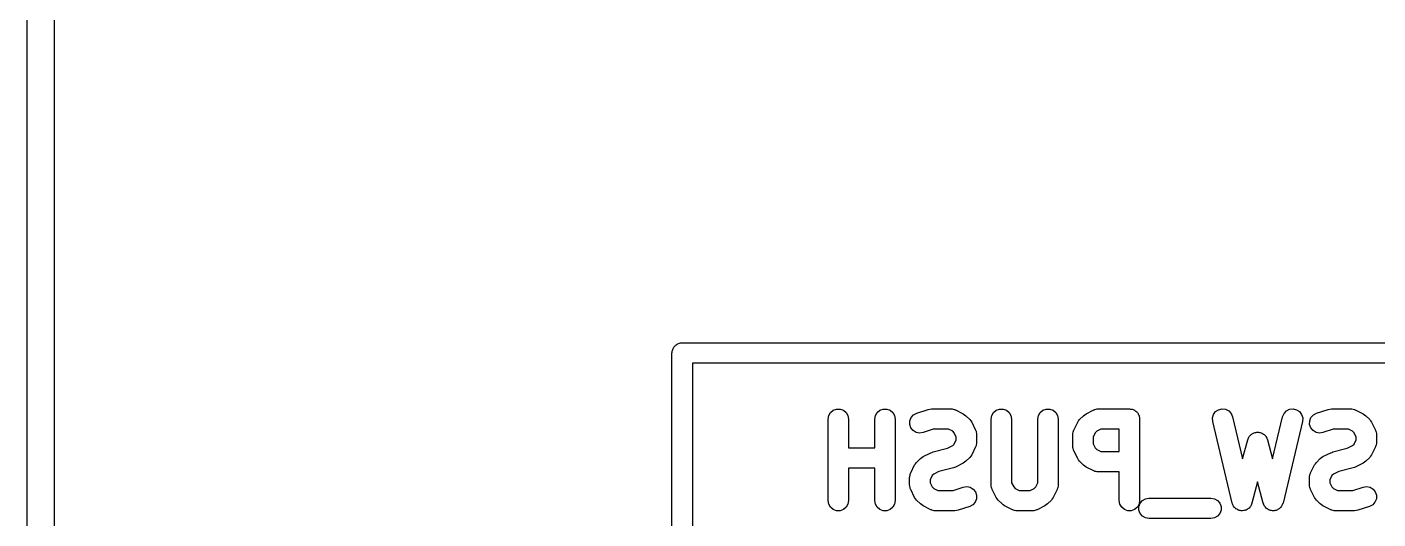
# Model space of a CAD drawing. Extents: x 100 to 214, y -112 to -50.
# Drawn here: x 99.9 to 109.84, y -76.21 to -72.59 of the extents above; entities that cross this region are included whole.
import ezdxf

# ---------------------------------------------------------------- set-up
doc = ezdxf.new("R2010")
doc.units = 0
doc.header["$MEASUREMENT"] = 0
doc.layers.add('BLACK', color=7, linetype='CONTINUOUS')

msp = doc.modelspace()

# ---------------------------------------------------------------- linework, layer by layer
at = {"layer": 'Black'}
for p, q in [((99.9, -106), (99.9, -56)), ((100.1, -56.0087), (100.1, -105.996)), ((104.648, -74.9726), (104.65, -74.9664)), ((104.65, -74.9664), (104.652, -74.9599)), ((104.652, -74.9599), (104.655, -74.9543)), ((104.655, -74.9543), (104.657, -74.9481)), ((104.657, -74.9481), (104.661, -74.9431)), ((104.661, -74.9431), (104.665, -74.9374)), ((104.665, -74.9374), (104.67, -74.9332)), ((104.67, -74.9332), (104.674, -74.9281)), ((104.674, -74.9281), (104.679, -74.9249)), ((104.679, -74.9249), (104.684, -74.9206)), ((104.684, -74.9206), (104.691, -74.9184)), ((104.691, -74.9184), (104.696, -74.9151)), ((104.696, -74.9151), (104.703, -74.914)), ((104.703, -74.914), (104.709, -74.9117)), ((104.709, -74.9117), (104.716, -74.9117)), ((104.716, -74.9117), (104.722, -74.9106)), ((104.722, -74.9106), (110.818, -74.9106)), ((104.647, -74.9856), (104.648, -74.9791)), ((104.647, -81.0816), (104.647, -74.9856)), ((104.648, -74.9791), (104.648, -74.9726)), ((104.797, -75.0606), (104.797, -81.0066)), ((110.743, -75.0606), (104.797, -75.0606)), ((105.796, -75.4714), (105.801, -75.4458)), ((105.801, -75.4458), (105.814, -75.4232)), ((105.814, -75.4232), (105.834, -75.4065)), ((105.834, -75.4065), (105.858, -75.3976)), ((105.858, -75.3976), (105.884, -75.3976)), ((105.884, -75.3976), (105.909, -75.4065)), ((105.909, -75.4065), (105.929, -75.4232)), ((105.929, -75.4232), (105.942, -75.4458)), ((105.942, -75.4458), (105.946, -75.4714)), ((106.139, -75.4714), (106.144, -75.4458)), ((106.144, -75.4458), (106.157, -75.4232)), ((106.157, -75.4232), (106.177, -75.4065)), ((106.177, -75.4065), (106.201, -75.3976)), ((106.201, -75.3976), (106.227, -75.3976)), ((106.227, -75.3976), (106.252, -75.4065)), ((106.252, -75.4065), (106.272, -75.4232)), ((106.272, -75.4232), (106.285, -75.4458)), ((106.285, -75.4458), (106.289, -75.4714)), ((106.398, -75.485), (106.408, -75.4607)), ((106.408, -75.4607), (106.425, -75.4413)), ((106.425, -75.4413), (106.448, -75.4288)), ((106.448, -75.4288), (106.533, -75.4003)), ((106.533, -75.4003), (106.545, -75.3985)), ((106.545, -75.3985), (106.557, -75.3964)), ((106.557, -75.3964), (106.7, -75.3964)), ((106.7, -75.3964), (106.704, -75.3972)), ((106.704, -75.3972), (106.709, -75.3969)), ((106.709, -75.3969), (106.717, -75.3994)), ((106.717, -75.3994), (106.726, -75.401)), ((106.726, -75.401), (106.729, -75.4031)), ((106.729, -75.4031), (106.734, -75.4043)), ((106.734, -75.4043), (106.791, -75.4329)), ((106.791, -75.4329), (106.8, -75.4401)), ((106.8, -75.4401), (106.81, -75.447)), ((106.81, -75.447), (106.839, -75.4755)), ((106.996, -75.4714), (107.001, -75.4458)), ((107.001, -75.4458), (107.014, -75.4232)), ((107.014, -75.4232), (107.034, -75.4065)), ((107.034, -75.4065), (107.058, -75.3976)), ((107.058, -75.3976), (107.084, -75.3976)), ((107.084, -75.3976), (107.109, -75.4065)), ((107.109, -75.4065), (107.129, -75.4232)), ((107.129, -75.4232), (107.142, -75.4458)), ((107.142, -75.4458), (107.146, -75.4714)), ((107.339, -75.4714), (107.344, -75.4458)), ((107.344, -75.4458), (107.357, -75.4232)), ((107.357, -75.4232), (107.377, -75.4065)), ((107.377, -75.4065), (107.401, -75.3976)), ((107.401, -75.3976), (107.427, -75.3976)), ((107.427, -75.3976), (107.452, -75.4065)), ((107.452, -75.4065), (107.472, -75.4232)), ((107.472, -75.4232), (107.485, -75.4458)), ((107.485, -75.4458), (107.489, -75.4714)), ((107.647, -75.4755), (107.676, -75.447)), ((107.676, -75.447), (107.685, -75.4401)), ((107.685, -75.4401), (107.695, -75.4329)), ((107.695, -75.4329), (107.752, -75.4043)), ((107.752, -75.4043), (107.756, -75.4031)), ((107.756, -75.4031), (107.76, -75.401)), ((107.76, -75.401), (107.769, -75.3994)), ((107.769, -75.3994), (107.777, -75.3969)), ((107.777, -75.3969), (107.781, -75.3972)), ((107.781, -75.3972), (107.786, -75.3964)), ((107.786, -75.3964), (108.014, -75.3964)), ((108.014, -75.3964), (108.021, -75.3976)), ((108.021, -75.3976), (108.027, -75.3976)), ((108.027, -75.3976), (108.033, -75.3998)), ((108.033, -75.3998), (108.04, -75.401)), ((108.04, -75.401), (108.046, -75.4042)), ((108.046, -75.4042), (108.052, -75.4065)), ((108.052, -75.4065), (108.057, -75.4107)), ((108.057, -75.4107), (108.062, -75.414)), ((108.062, -75.414), (108.067, -75.419)), ((108.067, -75.419), (108.072, -75.4232)), ((108.072, -75.4232), (108.075, -75.4289)), ((108.075, -75.4289), (108.079, -75.4339)), ((108.079, -75.4339), (108.081, -75.4401)), ((108.081, -75.4401), (108.085, -75.4458)), ((108.085, -75.4458), (108.086, -75.4522)), ((108.086, -75.4522), (108.088, -75.4584)), ((108.088, -75.4584), (108.088, -75.465)), ((108.088, -75.465), (108.089, -75.4714)), ((108.625, -75.4628), (108.633, -75.4378)), ((108.627, -75.4888), (108.625, -75.4628)), ((108.633, -75.4378), (108.648, -75.4169)), ((108.648, -75.4169), (108.67, -75.4026)), ((108.67, -75.4026), (108.696, -75.3966)), ((108.696, -75.3966), (108.721, -75.3996)), ((108.721, -75.3996), (108.745, -75.4112)), ((108.745, -75.4112), (108.763, -75.4301)), ((108.763, -75.4301), (108.773, -75.4541)), ((108.773, -75.4541), (108.847, -75.7649)), ((109.067, -75.7649), (109.141, -75.4541)), ((109.141, -75.4541), (109.152, -75.4301)), ((109.152, -75.4301), (109.17, -75.4112)), ((109.17, -75.4112), (109.193, -75.3996)), ((109.193, -75.3996), (109.219, -75.3966)), ((109.219, -75.3966), (109.244, -75.4026)), ((109.244, -75.4026), (109.266, -75.4169)), ((109.266, -75.4169), (109.281, -75.4378)), ((109.281, -75.4378), (109.289, -75.4628)), ((109.289, -75.4628), (109.287, -75.4888)), ((109.341, -75.485), (109.35, -75.4607)), ((109.35, -75.4607), (109.368, -75.4413)), ((109.368, -75.4413), (109.391, -75.4288)), ((109.391, -75.4288), (109.476, -75.4003)), ((109.476, -75.4003), (109.488, -75.3985)), ((109.488, -75.3985), (109.5, -75.3964)), ((109.5, -75.3964), (109.643, -75.3964)), ((109.643, -75.3964), (109.647, -75.3972)), ((109.647, -75.3972), (109.651, -75.3969)), ((109.651, -75.3969), (109.66, -75.3994)), ((109.66, -75.3994), (109.669, -75.401)), ((109.669, -75.401), (109.672, -75.4031)), ((109.672, -75.4031), (109.676, -75.4043)), ((109.676, -75.4043), (109.734, -75.4329)), ((109.734, -75.4329), (109.743, -75.4401)), ((109.743, -75.4401), (109.753, -75.447)), ((109.753, -75.447), (109.782, -75.4755)), ((105.796, -76.0714), (105.796, -75.4714)), ((105.946, -75.4714), (105.946, -75.6821)), ((106.139, -75.6821), (106.139, -75.4714)), ((106.289, -75.4714), (106.289, -76.0714)), ((106.397, -75.511), (106.398, -75.485)), ((106.405, -75.5357), (106.397, -75.511)), ((106.422, -75.5561), (106.405, -75.5357)), ((106.444, -75.5697), (106.422, -75.5561)), ((106.569, -75.5464), (106.495, -75.5712)), ((106.682, -75.5464), (106.569, -75.5464)), ((106.713, -75.5616), (106.682, -75.5464)), ((106.724, -75.573), (106.713, -75.5616)), ((106.839, -75.4755), (106.846, -75.4854)), ((106.846, -75.4854), (106.853, -75.495)), ((106.853, -75.495), (106.881, -75.5522)), ((106.881, -75.5522), (106.883, -75.5563)), ((106.883, -75.5563), (106.885, -75.5601)), ((106.885, -75.5601), (106.886, -75.5687)), ((106.996, -75.9571), (106.996, -75.4714)), ((107.146, -75.4714), (107.146, -75.9394)), ((107.339, -75.9394), (107.339, -75.4714)), ((107.489, -75.4714), (107.489, -75.9571)), ((107.599, -75.5687), (107.601, -75.5601)), ((107.601, -75.5601), (107.603, -75.5563)), ((107.603, -75.5563), (107.604, -75.5522)), ((107.604, -75.5522), (107.633, -75.495)), ((107.633, -75.495), (107.64, -75.4854)), ((107.64, -75.4854), (107.647, -75.4755)), ((107.773, -75.5616), (107.762, -75.573)), ((107.803, -75.5464), (107.773, -75.5616)), ((107.939, -75.5464), (107.803, -75.5464)), ((107.939, -75.7107), (107.939, -75.5464)), ((108.089, -75.4714), (108.089, -76.0714)), ((108.77, -76.0888), (108.627, -75.4888)), ((109.287, -75.4888), (109.144, -76.0888)), ((109.34, -75.511), (109.341, -75.485)), ((109.348, -75.5357), (109.34, -75.511)), ((109.365, -75.5561), (109.348, -75.5357)), ((109.387, -75.5697), (109.365, -75.5561)), ((109.512, -75.5464), (109.438, -75.5712)), ((109.625, -75.5464), (109.512, -75.5464)), ((109.656, -75.5616), (109.625, -75.5464)), ((109.667, -75.573), (109.656, -75.5616)), ((109.782, -75.4755), (109.788, -75.4854)), ((109.788, -75.4854), (109.796, -75.495)), ((109.796, -75.495), (109.824, -75.5522)), ((109.824, -75.5522), (109.825, -75.5563)), ((109.825, -75.5563), (109.828, -75.5601)), ((109.828, -75.5601), (109.829, -75.5687)), ((106.469, -75.575), (106.444, -75.5697)), ((106.495, -75.5712), (106.469, -75.575)), ((106.713, -75.6669), (106.724, -75.6556)), ((106.739, -75.6034), (106.724, -75.573)), ((106.724, -75.6556), (106.739, -75.6252)), ((106.739, -75.6252), (106.739, -75.6034)), ((106.886, -75.6599), (106.885, -75.6685)), ((106.886, -75.5687), (106.889, -75.5771)), ((106.889, -75.6514), (106.886, -75.6599)), ((106.889, -75.5771), (106.889, -75.5815)), ((106.889, -75.5815), (106.889, -75.5857)), ((106.889, -75.5857), (106.889, -75.6429)), ((106.889, -75.6429), (106.889, -75.6471)), ((106.889, -75.6471), (106.889, -75.6514)), ((107.596, -75.5857), (107.597, -75.5815)), ((107.596, -75.6714), (107.596, -75.5857)), ((107.597, -75.5771), (107.599, -75.5687)), ((107.597, -75.5815), (107.597, -75.5771)), ((107.762, -75.573), (107.746, -75.6034)), ((107.746, -75.6034), (107.746, -75.6537)), ((107.746, -75.6537), (107.762, -75.6841)), ((108.847, -75.7649), (108.885, -75.6235)), ((108.885, -75.6235), (108.887, -75.6175)), ((108.887, -75.6175), (108.889, -75.6111)), ((108.889, -75.6111), (108.893, -75.6058)), ((108.893, -75.6058), (108.896, -75.5999)), ((108.896, -75.5999), (108.9, -75.5952)), ((108.9, -75.5952), (108.904, -75.5898)), ((108.904, -75.5898), (108.909, -75.5861)), ((108.909, -75.5861), (108.914, -75.5815)), ((108.914, -75.5815), (108.92, -75.5787)), ((108.92, -75.5787), (108.926, -75.5748)), ((108.926, -75.5748), (108.932, -75.5732)), ((108.932, -75.5732), (108.938, -75.5704)), ((108.938, -75.5704), (108.944, -75.5698)), ((108.944, -75.5698), (108.951, -75.5681)), ((108.951, -75.5681), (108.957, -75.5687)), ((108.957, -75.5687), (108.964, -75.5681)), ((108.964, -75.5681), (108.97, -75.5698)), ((108.97, -75.5698), (108.977, -75.5704)), ((108.977, -75.5704), (108.983, -75.5732)), ((108.983, -75.5732), (108.989, -75.5748)), ((108.989, -75.5748), (108.994, -75.5787)), ((108.994, -75.5787), (109, -75.5815)), ((109, -75.5815), (109.005, -75.5861)), ((109.005, -75.5861), (109.01, -75.5898)), ((109.01, -75.5898), (109.014, -75.5952)), ((109.014, -75.5952), (109.019, -75.5999)), ((109.019, -75.5999), (109.021, -75.6058)), ((109.021, -75.6058), (109.025, -75.6111)), ((109.025, -75.6111), (109.027, -75.6175)), ((109.027, -75.6175), (109.03, -75.6235)), ((109.03, -75.6235), (109.067, -75.7649)), ((109.412, -75.575), (109.387, -75.5697)), ((109.438, -75.5712), (109.412, -75.575)), ((109.656, -75.6669), (109.667, -75.6556)), ((109.682, -75.6034), (109.667, -75.573)), ((109.667, -75.6556), (109.682, -75.6252)), ((109.682, -75.6252), (109.682, -75.6034)), ((109.829, -75.6599), (109.828, -75.6685)), ((109.829, -75.5687), (109.832, -75.5771)), ((109.832, -75.6514), (109.829, -75.6599)), ((109.832, -75.5771), (109.831, -75.5815)), ((109.831, -75.5815), (109.832, -75.5857)), ((109.832, -75.6429), (109.831, -75.6471)), ((109.831, -75.6471), (109.832, -75.6514)), ((109.832, -75.5857), (109.832, -75.6429)), ((105.946, -75.6821), (106.139, -75.6821)), ((106.447, -75.7898), (106.476, -75.7613)), ((106.476, -75.7613), (106.485, -75.7544)), ((106.485, -75.7544), (106.495, -75.7472)), ((106.495, -75.7472), (106.552, -75.7186)), ((106.552, -75.7186), (106.56, -75.7163)), ((106.56, -75.7163), (106.568, -75.713)), ((106.568, -75.713), (106.674, -75.6864)), ((106.674, -75.6864), (106.713, -75.6669)), ((106.839, -75.753), (106.81, -75.7816)), ((106.846, -75.7432), (106.839, -75.753)), ((106.853, -75.7335), (106.846, -75.7432)), ((106.881, -75.6764), (106.853, -75.7335)), ((106.883, -75.6723), (106.881, -75.6764)), ((106.885, -75.6685), (106.883, -75.6723)), ((107.597, -75.6757), (107.596, -75.6714)), ((107.597, -75.68), (107.597, -75.6757)), ((107.599, -75.6884), (107.597, -75.68)), ((107.601, -75.6971), (107.599, -75.6884)), ((107.603, -75.7008), (107.601, -75.6971)), ((107.604, -75.705), (107.603, -75.7008)), ((107.633, -75.7621), (107.604, -75.705)), ((107.64, -75.7718), (107.633, -75.7621)), ((107.762, -75.6841), (107.773, -75.6955)), ((107.773, -75.6955), (107.803, -75.7107)), ((107.803, -75.7107), (107.939, -75.7107)), ((109.39, -75.7898), (109.418, -75.7613)), ((109.418, -75.7613), (109.428, -75.7544)), ((109.428, -75.7544), (109.438, -75.7472)), ((109.438, -75.7472), (109.495, -75.7186)), ((109.495, -75.7186), (109.503, -75.7163)), ((109.503, -75.7163), (109.51, -75.713)), ((109.51, -75.713), (109.617, -75.6864)), ((109.617, -75.6864), (109.656, -75.6669)), ((109.782, -75.753), (109.753, -75.7816)), ((109.788, -75.7432), (109.782, -75.753)), ((109.796, -75.7335), (109.788, -75.7432)), ((109.824, -75.6764), (109.796, -75.7335)), ((109.825, -75.6723), (109.824, -75.6764)), ((109.828, -75.6685), (109.825, -75.6723)), ((106.139, -75.8321), (105.946, -75.8321)), ((105.946, -75.8321), (105.946, -76.0714)), ((106.139, -76.0714), (106.139, -75.8321)), ((106.404, -75.8665), (106.433, -75.8093)), ((106.433, -75.8093), (106.44, -75.7997)), ((106.44, -75.7997), (106.447, -75.7898)), ((106.612, -75.8565), (106.573, -75.8759)), ((106.718, -75.8299), (106.612, -75.8565)), ((106.726, -75.8266), (106.718, -75.8299)), ((106.734, -75.8242), (106.726, -75.8266)), ((106.791, -75.7957), (106.734, -75.8242)), ((106.8, -75.7885), (106.791, -75.7957)), ((106.81, -75.7816), (106.8, -75.7885)), ((107.647, -75.7816), (107.64, -75.7718)), ((107.676, -75.8102), (107.647, -75.7816)), ((107.685, -75.8171), (107.676, -75.8102)), ((107.695, -75.8242), (107.685, -75.8171)), ((107.752, -75.8528), (107.695, -75.8242)), ((107.756, -75.854), (107.752, -75.8528)), ((107.76, -75.8562), (107.756, -75.854)), ((107.769, -75.8577), (107.76, -75.8562)), ((107.777, -75.8602), (107.769, -75.8577)), ((107.781, -75.86), (107.777, -75.8602)), ((107.786, -75.8607), (107.781, -75.86)), ((107.939, -75.8607), (107.786, -75.8607)), ((107.939, -76.0714), (107.939, -75.8607)), ((109.347, -75.8665), (109.376, -75.8093)), ((109.376, -75.8093), (109.383, -75.7997)), ((109.383, -75.7997), (109.39, -75.7898)), ((109.555, -75.8565), (109.516, -75.8759)), ((109.661, -75.8299), (109.555, -75.8565)), ((109.669, -75.8266), (109.661, -75.8299)), ((109.676, -75.8242), (109.669, -75.8266)), ((109.734, -75.7957), (109.676, -75.8242)), ((109.743, -75.7885), (109.734, -75.7957)), ((109.753, -75.7816), (109.743, -75.7885)), ((106.396, -75.9), (106.397, -75.8957)), ((106.396, -75.9571), (106.396, -75.9)), ((106.397, -75.9614), (106.396, -75.9571)), ((106.397, -75.8914), (106.399, -75.883)), ((106.397, -75.8957), (106.397, -75.8914)), ((106.397, -75.9657), (106.397, -75.9614)), ((106.399, -75.883), (106.401, -75.8743)), ((106.401, -75.8743), (106.403, -75.8706)), ((106.403, -75.8706), (106.404, -75.8665)), ((106.562, -75.8873), (106.546, -75.9177)), ((106.546, -75.9177), (106.546, -75.9394)), ((106.546, -75.9394), (106.562, -75.9699)), ((106.573, -75.8759), (106.562, -75.8873)), ((106.997, -75.9614), (106.996, -75.9571)), ((106.997, -75.9657), (106.997, -75.9614)), ((107.146, -75.9394), (107.162, -75.9699)), ((107.324, -75.9699), (107.339, -75.9394)), ((107.489, -75.9571), (107.489, -75.9614)), ((107.489, -75.9614), (107.489, -75.9657)), ((108.957, -75.9339), (108.915, -76.0908)), ((108.999, -76.0908), (108.957, -75.9339)), ((109.339, -75.9), (109.34, -75.8957)), ((109.339, -75.9571), (109.339, -75.9)), ((109.34, -75.9614), (109.339, -75.9571)), ((109.34, -75.8914), (109.342, -75.883)), ((109.34, -75.8957), (109.34, -75.8914)), ((109.34, -75.9657), (109.34, -75.9614)), ((109.342, -75.883), (109.344, -75.8743)), ((109.344, -75.8743), (109.346, -75.8706)), ((109.346, -75.8706), (109.347, -75.8665)), ((109.504, -75.8873), (109.489, -75.9177)), ((109.489, -75.9177), (109.489, -75.9394)), ((109.489, -75.9394), (109.504, -75.9699)), ((109.516, -75.8759), (109.504, -75.8873)), ((106.399, -75.9741), (106.397, -75.9657)), ((106.401, -75.9828), (106.399, -75.9741)), ((106.403, -75.9865), (106.401, -75.9828)), ((106.404, -75.9907), (106.403, -75.9865)), ((106.433, -76.0478), (106.404, -75.9907)), ((106.44, -76.0575), (106.433, -76.0478)), ((106.447, -76.0673), (106.44, -76.0575)), ((106.562, -75.9699), (106.573, -75.9812)), ((106.573, -75.9812), (106.603, -75.9964)), ((106.603, -75.9964), (106.716, -75.9964)), ((106.716, -75.9964), (106.791, -75.9717)), ((106.791, -75.9717), (106.816, -75.9679)), ((106.816, -75.9679), (106.842, -75.9731)), ((106.842, -75.9731), (106.864, -75.9867)), ((106.864, -75.9867), (106.88, -76.0071)), ((106.888, -76.0579), (106.878, -76.0821)), ((106.88, -76.0071), (106.888, -76.0319)), ((106.888, -76.0319), (106.888, -76.0579)), ((106.999, -75.9741), (106.997, -75.9657)), ((107.001, -75.9828), (106.999, -75.9741)), ((107.003, -75.9865), (107.001, -75.9828)), ((107.004, -75.9907), (107.003, -75.9865)), ((107.033, -76.0478), (107.004, -75.9907)), ((107.04, -76.0575), (107.033, -76.0478)), ((107.047, -76.0673), (107.04, -76.0575)), ((107.162, -75.9699), (107.173, -75.9812)), ((107.173, -75.9812), (107.203, -75.9964)), ((107.203, -75.9964), (107.282, -75.9964)), ((107.282, -75.9964), (107.313, -75.9812)), ((107.313, -75.9812), (107.324, -75.9699)), ((107.446, -76.0575), (107.439, -76.0673)), ((107.453, -76.0478), (107.446, -76.0575)), ((107.481, -75.9907), (107.453, -76.0478)), ((107.483, -75.9865), (107.481, -75.9907)), ((107.485, -75.9828), (107.483, -75.9865)), ((107.486, -75.9741), (107.485, -75.9828)), ((107.489, -75.9657), (107.486, -75.9741)), ((108.109, -76.0711), (108.131, -76.0581)), ((108.131, -76.0581), (108.157, -76.0536)), ((108.157, -76.0536), (108.614, -76.0536)), ((108.614, -76.0536), (108.64, -76.0581)), ((108.64, -76.0581), (108.662, -76.0711)), ((109.342, -75.9741), (109.34, -75.9657)), ((109.344, -75.9828), (109.342, -75.9741)), ((109.346, -75.9865), (109.344, -75.9828)), ((109.347, -75.9907), (109.346, -75.9865)), ((109.376, -76.0478), (109.347, -75.9907)), ((109.383, -76.0575), (109.376, -76.0478)), ((109.39, -76.0673), (109.383, -76.0575)), ((109.504, -75.9699), (109.516, -75.9812)), ((109.516, -75.9812), (109.546, -75.9964)), ((109.546, -75.9964), (109.659, -75.9964)), ((109.659, -75.9964), (109.733, -75.9717)), ((109.733, -75.9717), (109.759, -75.9679)), ((109.759, -75.9679), (109.785, -75.9731)), ((109.785, -75.9731), (109.807, -75.9867)), ((109.807, -75.9867), (109.823, -76.0071)), ((109.831, -76.0579), (109.821, -76.0821)), ((109.823, -76.0071), (109.831, -76.0319)), ((109.831, -76.0319), (109.831, -76.0579)), ((105.801, -76.0971), (105.796, -76.0714)), ((105.814, -76.1196), (105.801, -76.0971)), ((105.834, -76.1364), (105.814, -76.1196)), ((105.858, -76.1453), (105.834, -76.1364)), ((105.884, -76.1453), (105.858, -76.1453)), ((105.909, -76.1364), (105.884, -76.1453)), ((105.929, -76.1196), (105.909, -76.1364)), ((105.942, -76.0971), (105.929, -76.1196)), ((105.946, -76.0714), (105.942, -76.0971)), ((106.144, -76.0971), (106.139, -76.0714)), ((106.157, -76.1196), (106.144, -76.0971)), ((106.177, -76.1364), (106.157, -76.1196)), ((106.201, -76.1453), (106.177, -76.1364)), ((106.227, -76.1453), (106.201, -76.1453)), ((106.252, -76.1364), (106.227, -76.1453)), ((106.272, -76.1196), (106.252, -76.1364)), ((106.285, -76.0971), (106.272, -76.1196)), ((106.289, -76.0714), (106.285, -76.0971)), ((106.476, -76.0959), (106.447, -76.0673)), ((106.485, -76.1028), (106.476, -76.0959)), ((106.495, -76.1099), (106.485, -76.1028)), ((106.552, -76.1385), (106.495, -76.1099)), ((106.556, -76.1397), (106.552, -76.1385)), ((106.56, -76.1419), (106.556, -76.1397)), ((106.569, -76.1434), (106.56, -76.1419)), ((106.577, -76.1459), (106.569, -76.1434)), ((106.581, -76.1457), (106.577, -76.1459)), ((106.586, -76.1464), (106.581, -76.1457)), ((106.729, -76.1464), (106.586, -76.1464)), ((106.74, -76.1443), (106.729, -76.1464)), ((106.752, -76.1426), (106.74, -76.1443)), ((106.838, -76.114), (106.752, -76.1426)), ((106.861, -76.1016), (106.838, -76.114)), ((106.878, -76.0821), (106.861, -76.1016)), ((107.076, -76.0959), (107.047, -76.0673)), ((107.085, -76.1028), (107.076, -76.0959)), ((107.095, -76.1099), (107.085, -76.1028)), ((107.152, -76.1385), (107.095, -76.1099)), ((107.156, -76.1397), (107.152, -76.1385)), ((107.16, -76.1419), (107.156, -76.1397)), ((107.169, -76.1434), (107.16, -76.1419)), ((107.177, -76.1459), (107.169, -76.1434)), ((107.181, -76.1457), (107.177, -76.1459)), ((107.186, -76.1464), (107.181, -76.1457)), ((107.3, -76.1464), (107.186, -76.1464)), ((107.304, -76.1457), (107.3, -76.1464)), ((107.309, -76.1459), (107.304, -76.1457)), ((107.317, -76.1434), (107.309, -76.1459)), ((107.326, -76.1419), (107.317, -76.1434)), ((107.329, -76.1397), (107.326, -76.1419)), ((107.334, -76.1385), (107.329, -76.1397)), ((107.391, -76.1099), (107.334, -76.1385)), ((107.4, -76.1028), (107.391, -76.1099)), ((107.41, -76.0959), (107.4, -76.1028)), ((107.439, -76.0673), (107.41, -76.0959)), ((107.944, -76.0971), (107.939, -76.0714)), ((107.957, -76.1196), (107.944, -76.0971)), ((107.977, -76.1364), (107.957, -76.1196)), ((108.001, -76.1453), (107.977, -76.1364)), ((108.027, -76.1453), (108.001, -76.1453)), ((108.052, -76.1364), (108.027, -76.1453)), ((108.072, -76.1196), (108.052, -76.1364)), ((108.085, -76.0971), (108.072, -76.1196)), ((108.083, -76.1155), (108.092, -76.0911)), ((108.083, -76.1416), (108.083, -76.1155)), ((108.092, -76.1661), (108.083, -76.1416)), ((108.089, -76.0714), (108.085, -76.0971)), ((108.092, -76.0911), (108.109, -76.0711)), ((108.662, -76.0711), (108.679, -76.0911)), ((108.679, -76.0911), (108.688, -76.1155)), ((108.688, -76.1416), (108.679, -76.1661)), ((108.688, -76.1155), (108.688, -76.1416)), ((108.773, -76.0958), (108.77, -76.0888)), ((108.775, -76.1032), (108.773, -76.0958)), ((108.778, -76.1077), (108.775, -76.1032)), ((108.78, -76.1127), (108.778, -76.1077)), ((108.785, -76.1183), (108.78, -76.1127)), ((108.79, -76.1245), (108.785, -76.1183)), ((108.794, -76.1277), (108.79, -76.1245)), ((108.798, -76.1316), (108.794, -76.1277)), ((108.805, -76.1351), (108.798, -76.1316)), ((108.811, -76.1394), (108.805, -76.1351)), ((108.817, -76.1409), (108.811, -76.1394)), ((108.821, -76.1433), (108.817, -76.1409)), ((108.829, -76.1442), (108.821, -76.1433)), ((108.836, -76.1462), (108.829, -76.1442)), ((108.842, -76.1457), (108.836, -76.1462)), ((108.847, -76.1463), (108.842, -76.1457)), ((108.855, -76.1445), (108.847, -76.1463)), ((108.862, -76.1438), (108.855, -76.1445)), ((108.867, -76.1415), (108.862, -76.1438)), ((108.873, -76.1403), (108.867, -76.1415)), ((108.879, -76.1361), (108.873, -76.1403)), ((108.886, -76.1328), (108.879, -76.1361)), ((108.89, -76.1289), (108.886, -76.1328)), ((108.894, -76.1259), (108.89, -76.1289)), ((108.899, -76.1198), (108.894, -76.1259)), ((108.904, -76.1144), (108.899, -76.1198)), ((108.907, -76.1094), (108.904, -76.1144)), ((108.91, -76.105), (108.907, -76.1094)), ((108.912, -76.0977), (108.91, -76.105)), ((108.915, -76.0908), (108.912, -76.0977)), ((109.002, -76.0977), (108.999, -76.0908)), ((109.004, -76.105), (109.002, -76.0977)), ((109.008, -76.1094), (109.004, -76.105)), ((109.01, -76.1144), (109.008, -76.1094)), ((109.015, -76.1198), (109.01, -76.1144)), ((109.02, -76.1259), (109.015, -76.1198)), ((109.024, -76.1289), (109.02, -76.1259)), ((109.028, -76.1328), (109.024, -76.1289)), ((109.035, -76.1361), (109.028, -76.1328)), ((109.042, -76.1403), (109.035, -76.1361)), ((109.047, -76.1415), (109.042, -76.1403)), ((109.052, -76.1439), (109.047, -76.1415)), ((109.06, -76.1445), (109.052, -76.1439)), ((109.067, -76.1463), (109.06, -76.1445)), ((109.072, -76.1457), (109.067, -76.1463)), ((109.078, -76.1462), (109.072, -76.1457)), ((109.085, -76.1442), (109.078, -76.1462)), ((109.093, -76.1433), (109.085, -76.1442)), ((109.098, -76.1409), (109.093, -76.1433)), ((109.103, -76.1394), (109.098, -76.1409)), ((109.109, -76.1351), (109.103, -76.1394)), ((109.116, -76.1316), (109.109, -76.1351)), ((109.12, -76.1277), (109.116, -76.1316)), ((109.124, -76.1245), (109.12, -76.1277)), ((109.129, -76.1183), (109.124, -76.1245)), ((109.134, -76.1127), (109.129, -76.1183)), ((109.136, -76.1077), (109.134, -76.1127)), ((109.139, -76.1032), (109.136, -76.1077)), ((109.141, -76.0958), (109.139, -76.1032)), ((109.144, -76.0888), (109.141, -76.0958)), ((109.418, -76.0959), (109.39, -76.0673)), ((109.428, -76.1028), (109.418, -76.0959)), ((109.438, -76.1099), (109.428, -76.1028)), ((109.495, -76.1385), (109.438, -76.1099)), ((109.499, -76.1397), (109.495, -76.1385)), ((109.503, -76.1419), (109.499, -76.1397)), ((109.512, -76.1434), (109.503, -76.1419)), ((109.52, -76.1459), (109.512, -76.1434)), ((109.524, -76.1457), (109.52, -76.1459)), ((109.529, -76.1464), (109.524, -76.1457)), ((109.671, -76.1464), (109.529, -76.1464)), ((109.683, -76.1443), (109.671, -76.1464)), ((109.695, -76.1426), (109.683, -76.1443)), ((109.781, -76.114), (109.695, -76.1426)), ((109.804, -76.1016), (109.781, -76.114)), ((109.821, -76.0821), (109.804, -76.1016)), ((108.109, -76.186), (108.092, -76.1661)), ((108.131, -76.199), (108.109, -76.186)), ((108.157, -76.2036), (108.131, -76.199)), ((108.614, -76.2036), (108.157, -76.2036)), ((108.64, -76.199), (108.614, -76.2036)), ((108.662, -76.186), (108.64, -76.199)), ((108.679, -76.1661), (108.662, -76.186))]:
    msp.add_line(p, q, dxfattribs=at)

doc.saveas('drawing.dxf')
